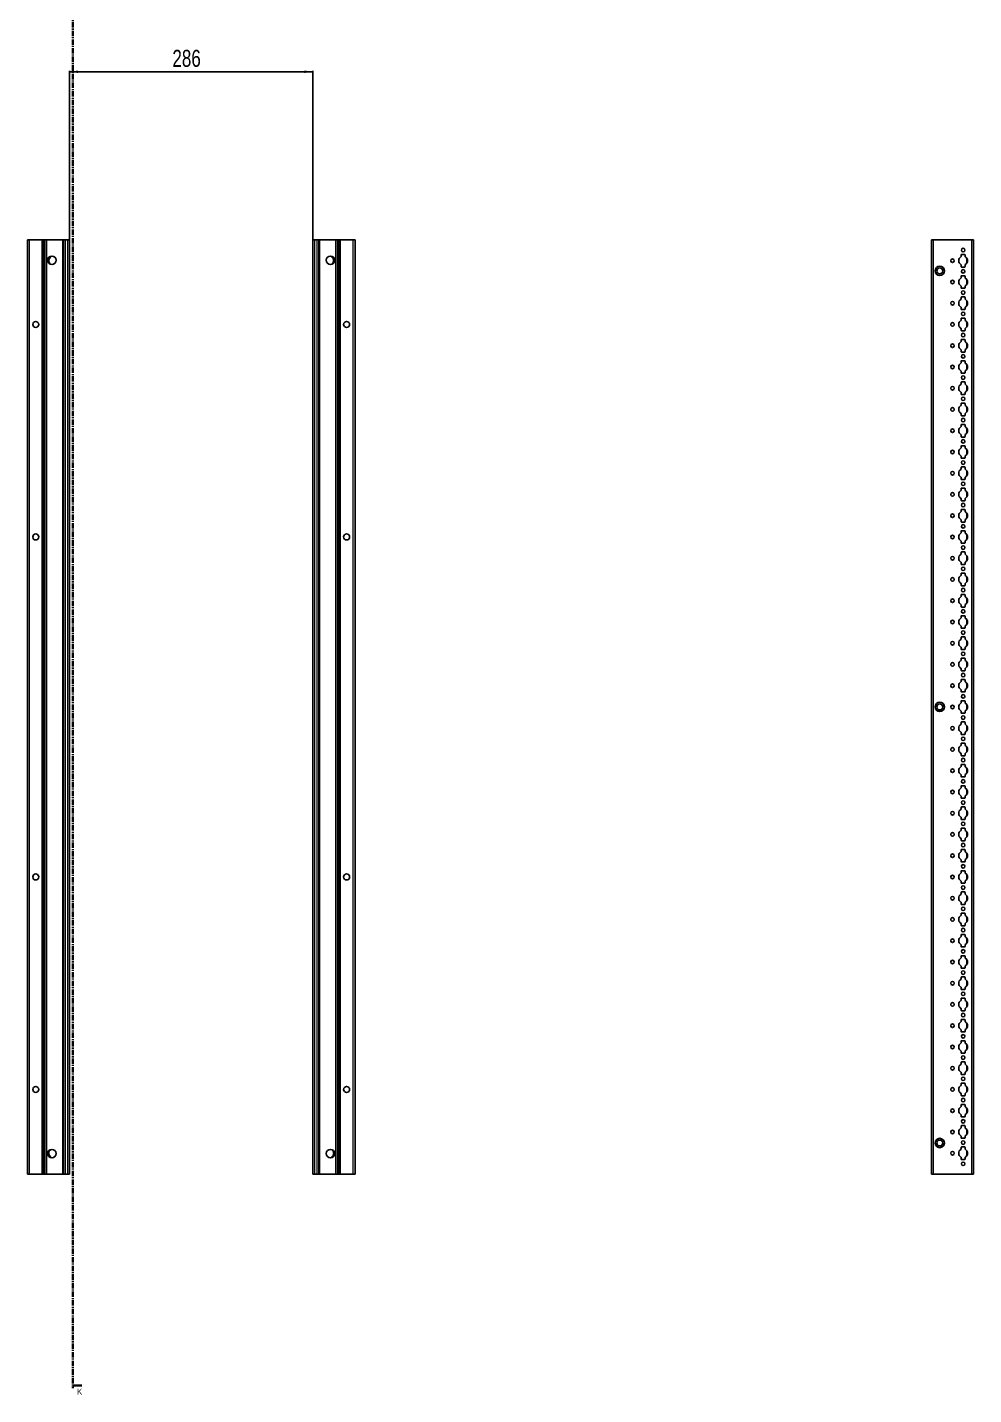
# Model space of a CAD drawing. Header units: millimetres. Extents: x -199 to 4923, y -1647 to 1507.
# Drawn here: x 2260 to 3373, y -1111 to 497 of the extents above; entities that cross this region are included whole.
import ezdxf

# ---------------------------------------------------------------- set-up
doc = ezdxf.new("R2010")
doc.units = ezdxf.units.MM
doc.linetypes.add('CENTER', pattern=[10.16, 6.35, -1.27, 1.27, -1.27])
doc.layers.add('FORMAT', color=7, linetype='Continuous')
doc.styles.add('SLDTEXTSTYLE0', font='TXT', dxfattribs={"width": 0.75})
doc.dimstyles.new('SLDDIMSTYLE0', dxfattribs={"dimtxt": 20, "dimasz": 10, "dimexe": 0, "dimexo": 0.0625, "dimgap": 5, "dimtad": 2, "dimdec": 1, "dimrnd": 1e-09, "dimzin": 12, "dimdsep": 46, "dimtxsty": 'SLDTEXTSTYLE0', "dimsah": 1, "dimcen": 0.09, "dimadec": 0, "dimazin": 3, "dimtfac": 1, "dimtofl": 0, "dimtmove": 0, "dimatfit": 3, "dimfxl": 0, "dimfrac": 2, "dimtolj": 1, "dimtzin": 12, "dimarcsym": 0})

# ---------------------------------------------------------------- blocks, each defined once
blk = doc.blocks.new('_D_4')
at = {"layer": 'FORMAT'}
for p, q in [((2309.7, 247.2), (2309.7, 446)), ((2309.7, 445), (2595.7, 445)), ((2595.7, 247.2), (2595.7, 446))]:
    blk.add_line(p, q, dxfattribs=at)
for points in [[(2309.7, 445), (2319.7, 443.5), (2319.7, 446.5)], [(2595.7, 445), (2585.7, 446.5), (2585.7, 443.5)]]:
    blk.add_solid(points, dxfattribs=at)
at = {"layer": 'FORMAT', "insert": (2430.5, 470.8), "char_height": 20, "attachment_point": 1, "style": 'SLDTEXTSTYLE0'}
blk.add_mtext('286', dxfattribs=at)

msp = doc.modelspace()

# ---------------------------------------------------------------- linework, layer by layer
at = {"color": 7, "linetype": 'CENTER', "lineweight": 35}
msp.add_line((2313.38, 1499.09), (2313.38, -1103.67), dxfattribs=at)
at = {"color": 7, "linetype": 'Continuous', "lineweight": 25}
for p, q in [((2259.95, -851.79), (2259.95, 247.21)), ((2259.95, 247.21), (2261.95, 247.21)), ((2261.95, 247.21), (2277.3, 247.21)), ((2277.3, 247.21), (2277.95, 247.21)), ((2277.95, 223.46), (2277.95, 247.21)), ((2277.95, 247.21), (2278.54, 247.21)), ((2278.54, 247.21), (2279.75, 247.21)), ((2279.75, 247.21), (2279.75, -851.79)), ((2279.75, 247.21), (2279.78, 247.21)), ((2279.78, 247.21), (2279.78, -851.79)), ((2279.78, 247.21), (2280.99, 247.21)), ((2280.99, 247.21), (2282.4, 247.21)), ((2282.4, 247.21), (2301.8, 247.21)), ((2301.8, 247.21), (2302.45, 247.21)), ((2302.45, -851.79), (2302.45, 247.21)), ((2302.45, 247.21), (2304.45, 247.21)), ((2304.45, 247.21), (2307.65, 247.21)), ((2307.65, 247.21), (2309.65, 247.21)), ((2309.65, 247.21), (2309.65, -851.79)), ((2595.65, -851.79), (2595.65, 247.21)), ((2595.65, 247.21), (2597.65, 247.21)), ((2600.85, 247.21), (2597.65, 247.21)), ((2600.85, 247.21), (2602.85, 247.21)), ((2602.85, 247.21), (2602.85, -851.79)), ((2602.85, 247.21), (2603.5, 247.21)), ((2622.91, 247.21), (2603.5, 247.21)), ((2622.91, 247.21), (2624.32, 247.21)), ((2625.53, 247.21), (2624.32, 247.21)), ((2625.53, -851.79), (2625.53, 247.21)), ((2625.56, 247.21), (2625.53, 247.21)), ((2625.56, -851.79), (2625.56, 247.21)), ((2626.77, 247.21), (2625.56, 247.21)), ((2626.77, 247.21), (2627.35, 247.21)), ((2627.35, 247.21), (2627.35, 223.46)), ((2627.35, 247.21), (2628, 247.21)), ((2643.35, 247.21), (2628, 247.21)), ((2643.35, 247.21), (2645.35, 247.21)), ((2645.35, 247.21), (2645.35, -851.79)), ((3323.24, -851.79), (3323.24, 247.21)), ((3323.24, 247.21), (3325.24, 247.21)), ((3325.24, 247.21), (3370.94, 247.21)), ((3370.94, 247.21), (3372.94, 247.21)), ((3372.94, 247.21), (3372.94, -851.79)), ((2288, 227.73), (2288, 228.14)), ((2617.3, 228.14), (2617.3, 227.73)), ((3358.29, 229.61), (3358.29, 227.73)), ((3362.39, 230.11), (3358.79, 230.11)), ((3362.89, 227.73), (3362.89, 229.61)), ((2278.01, 223.35), (2277.95, 223.46)), ((2277.95, 223.46), (2277.95, 221.96)), ((2277.95, 221.96), (2278.01, 222.06)), ((2277.95, 173.46), (2277.95, 221.96)), ((2278.01, 222.06), (2278.01, 223.35)), ((2627.35, 223.46), (2627.29, 223.35)), ((2627.29, 223.35), (2627.29, 222.06)), ((2627.29, 222.06), (2627.35, 221.96)), ((2627.35, 221.96), (2627.35, 223.46)), ((2627.35, 221.96), (2627.35, 173.46)), ((3358.29, 217.68), (3358.29, 215.81)), ((3358.79, 215.31), (3362.39, 215.31)), ((3362.89, 215.81), (3362.89, 217.68)), ((3358.29, 204.61), (3358.29, 202.73)), ((3362.39, 205.11), (3358.79, 205.11)), ((3362.89, 202.73), (3362.89, 204.61)), ((3358.29, 192.68), (3358.29, 190.81)), ((3358.29, 179.61), (3358.29, 177.73)), ((3358.79, 190.31), (3362.39, 190.31)), ((3362.39, 180.11), (3358.79, 180.11)), ((3362.89, 190.81), (3362.89, 192.68)), ((3362.89, 177.73), (3362.89, 179.61)), ((2278.01, 173.35), (2277.95, 173.46)), ((2277.95, 173.46), (2277.95, 171.96)), ((2277.95, 171.96), (2278.01, 172.06)), ((2277.95, 123.46), (2277.95, 171.96)), ((2278.01, 172.06), (2278.01, 173.35)), ((2627.35, 173.46), (2627.29, 173.35)), ((2627.29, 173.35), (2627.29, 172.06)), ((2627.29, 172.06), (2627.35, 171.96)), ((2627.35, 171.96), (2627.35, 173.46)), ((2627.35, 171.96), (2627.35, 123.46)), ((3358.29, 167.68), (3358.29, 165.81)), ((3358.79, 165.31), (3362.39, 165.31)), ((3362.89, 165.81), (3362.89, 167.68)), ((3358.29, 154.61), (3358.29, 152.73)), ((3362.39, 155.11), (3358.79, 155.11)), ((3362.89, 152.73), (3362.89, 154.61)), ((3358.29, 142.68), (3358.29, 140.81)), ((3358.29, 129.61), (3358.29, 127.73)), ((3358.79, 140.31), (3362.39, 140.31)), ((3362.39, 130.11), (3358.79, 130.11)), ((3362.89, 140.81), (3362.89, 142.68)), ((3362.89, 127.73), (3362.89, 129.61)), ((2278.01, 123.35), (2277.95, 123.46)), ((2277.95, 123.46), (2277.95, 121.96)), ((2277.95, 121.96), (2278.01, 122.06)), ((2277.95, 73.46), (2277.95, 121.96)), ((2278.01, 122.06), (2278.01, 123.35)), ((2627.35, 123.46), (2627.29, 123.35)), ((2627.29, 123.35), (2627.29, 122.06)), ((2627.29, 122.06), (2627.35, 121.96)), ((2627.35, 121.96), (2627.35, 123.46)), ((2627.35, 121.96), (2627.35, 73.46)), ((3358.29, 117.68), (3358.29, 115.81)), ((3358.79, 115.31), (3362.39, 115.31)), ((3362.89, 115.81), (3362.89, 117.68)), ((3358.29, 104.61), (3358.29, 102.73)), ((3362.39, 105.11), (3358.79, 105.11)), ((3362.89, 102.73), (3362.89, 104.61)), ((3358.29, 92.68), (3358.29, 90.81)), ((3358.79, 90.31), (3362.39, 90.31)), ((3362.89, 90.81), (3362.89, 92.68)), ((2278.01, 73.35), (2277.95, 73.46)), ((2277.95, 73.46), (2277.95, 71.96)), ((2277.95, 71.96), (2278.01, 72.06)), ((2277.95, 23.46), (2277.95, 71.96)), ((2278.01, 72.06), (2278.01, 73.35)), ((2627.35, 73.46), (2627.29, 73.35)), ((2627.29, 73.35), (2627.29, 72.06)), ((2627.29, 72.06), (2627.35, 71.96)), ((2627.35, 71.96), (2627.35, 73.46)), ((2627.35, 71.96), (2627.35, 23.46)), ((3358.29, 79.61), (3358.29, 77.73)), ((3358.29, 67.68), (3358.29, 65.81)), ((3362.39, 80.11), (3358.79, 80.11)), ((3358.79, 65.31), (3362.39, 65.31)), ((3362.89, 77.73), (3362.89, 79.61)), ((3362.89, 65.81), (3362.89, 67.68)), ((3358.29, 54.61), (3358.29, 52.73)), ((3362.39, 55.11), (3358.79, 55.11)), ((3362.89, 52.73), (3362.89, 54.61)), ((3358.29, 42.68), (3358.29, 40.81)), ((3358.79, 40.31), (3362.39, 40.31)), ((3362.89, 40.81), (3362.89, 42.68)), ((2278.01, 23.35), (2277.95, 23.46)), ((2277.95, 23.46), (2277.95, 21.96)), ((2277.95, 21.96), (2278.01, 22.06)), ((2277.95, -26.54), (2277.95, 21.96)), ((2278.01, 22.06), (2278.01, 23.35)), ((2627.35, 23.46), (2627.29, 23.35)), ((2627.29, 23.35), (2627.29, 22.06)), ((2627.29, 22.06), (2627.35, 21.96)), ((2627.35, 21.96), (2627.35, 23.46)), ((2627.35, 21.96), (2627.35, -26.54)), ((3358.29, 29.61), (3358.29, 27.73)), ((3358.29, 17.68), (3358.29, 15.81)), ((3362.39, 30.11), (3358.79, 30.11)), ((3362.89, 27.73), (3362.89, 29.61)), ((3362.89, 15.81), (3362.89, 17.68)), ((3358.29, 4.61), (3358.29, 2.73)), ((3358.79, 15.31), (3362.39, 15.31)), ((3362.39, 5.11), (3358.79, 5.11)), ((3362.89, 2.73), (3362.89, 4.61)), ((3358.29, -7.32), (3358.29, -9.19)), ((3358.79, -9.69), (3362.39, -9.69)), ((3362.89, -9.19), (3362.89, -7.32)), ((2278.01, -26.65), (2277.95, -26.54)), ((2277.95, -26.54), (2277.95, -28.04)), ((2277.95, -28.04), (2278.01, -27.94)), ((2277.95, -76.54), (2277.95, -28.04)), ((2278.01, -27.94), (2278.01, -26.65)), ((2627.35, -26.54), (2627.29, -26.65)), ((2627.29, -26.65), (2627.29, -27.94)), ((2627.29, -27.94), (2627.35, -28.04)), ((2627.35, -28.04), (2627.35, -26.54)), ((2627.35, -28.04), (2627.35, -76.54)), ((3358.29, -20.39), (3358.29, -22.27)), ((3362.39, -19.89), (3358.79, -19.89)), ((3362.89, -22.27), (3362.89, -20.39)), ((3358.29, -32.32), (3358.29, -34.19)), ((3358.29, -45.39), (3358.29, -47.27)), ((3358.79, -34.69), (3362.39, -34.69)), ((3362.39, -44.89), (3358.79, -44.89)), ((3362.89, -34.19), (3362.89, -32.32)), ((3362.89, -47.27), (3362.89, -45.39)), ((3358.29, -57.32), (3358.29, -59.19)), ((3358.79, -59.69), (3362.39, -59.69)), ((3362.89, -59.19), (3362.89, -57.32)), ((2278.01, -76.65), (2277.95, -76.54)), ((2277.95, -76.54), (2277.95, -78.04)), ((2277.95, -78.04), (2278.01, -77.94)), ((2277.95, -126.54), (2277.95, -78.04)), ((2278.01, -77.94), (2278.01, -76.65)), ((2627.35, -76.54), (2627.29, -76.65)), ((2627.29, -76.65), (2627.29, -77.94)), ((2627.29, -77.94), (2627.35, -78.04)), ((2627.35, -78.04), (2627.35, -76.54)), ((2627.35, -78.04), (2627.35, -126.54)), ((3358.29, -70.39), (3358.29, -72.27)), ((3362.39, -69.89), (3358.79, -69.89)), ((3362.89, -72.27), (3362.89, -70.39)), ((3358.29, -82.32), (3358.29, -84.19)), ((3358.29, -95.39), (3358.29, -97.27)), ((3358.79, -84.69), (3362.39, -84.69)), ((3362.39, -94.89), (3358.79, -94.89)), ((3362.89, -84.19), (3362.89, -82.32)), ((3362.89, -97.27), (3362.89, -95.39)), ((3358.29, -107.32), (3358.29, -109.19)), ((3358.79, -109.69), (3362.39, -109.69)), ((3362.89, -109.19), (3362.89, -107.32)), ((2278.01, -126.65), (2277.95, -126.54)), ((2277.95, -126.54), (2277.95, -128.04)), ((2277.95, -128.04), (2278.01, -127.94)), ((2277.95, -176.54), (2277.95, -128.04)), ((2278.01, -127.94), (2278.01, -126.65)), ((2627.35, -126.54), (2627.29, -126.65)), ((2627.29, -126.65), (2627.29, -127.94)), ((2627.29, -127.94), (2627.35, -128.04)), ((2627.35, -128.04), (2627.35, -126.54)), ((2627.35, -128.04), (2627.35, -176.54)), ((3358.29, -120.39), (3358.29, -122.27)), ((3362.39, -119.89), (3358.79, -119.89)), ((3362.89, -122.27), (3362.89, -120.39)), ((3358.29, -132.32), (3358.29, -134.19)), ((3358.79, -134.69), (3362.39, -134.69)), ((3362.89, -134.19), (3362.89, -132.32)), ((3358.29, -145.39), (3358.29, -147.27)), ((3358.29, -157.32), (3358.29, -159.19)), ((3362.39, -144.89), (3358.79, -144.89)), ((3358.79, -159.69), (3362.39, -159.69)), ((3362.89, -147.27), (3362.89, -145.39)), ((3362.89, -159.19), (3362.89, -157.32)), ((2278.01, -176.65), (2277.95, -176.54)), ((2277.95, -176.54), (2277.95, -178.04)), ((2278.01, -177.94), (2278.01, -176.65)), ((2627.35, -176.54), (2627.29, -176.65)), ((2627.29, -176.65), (2627.29, -177.94)), ((2627.35, -178.04), (2627.35, -176.54)), ((3358.29, -170.39), (3358.29, -172.27)), ((3362.39, -169.89), (3358.79, -169.89)), ((3362.89, -172.27), (3362.89, -170.39)), ((2277.95, -178.04), (2278.01, -177.94)), ((2277.95, -226.54), (2277.95, -178.04)), ((2627.29, -177.94), (2627.35, -178.04)), ((2627.35, -178.04), (2627.35, -226.54)), ((3358.29, -182.32), (3358.29, -184.19)), ((3358.79, -184.69), (3362.39, -184.69)), ((3362.89, -184.19), (3362.89, -182.32)), ((3358.29, -195.39), (3358.29, -197.27)), ((3358.29, -207.32), (3358.29, -209.19)), ((3362.39, -194.89), (3358.79, -194.89)), ((3362.89, -197.27), (3362.89, -195.39)), ((3362.89, -209.19), (3362.89, -207.32)), ((3358.29, -220.39), (3358.29, -222.27)), ((3358.79, -209.69), (3362.39, -209.69)), ((3362.39, -219.89), (3358.79, -219.89)), ((3362.89, -222.27), (3362.89, -220.39)), ((2278.01, -226.65), (2277.95, -226.54)), ((2277.95, -226.54), (2277.95, -228.04)), ((2277.95, -228.04), (2278.01, -227.94)), ((2277.95, -276.54), (2277.95, -228.04)), ((2278.01, -227.94), (2278.01, -226.65)), ((2627.35, -226.54), (2627.29, -226.65)), ((2627.29, -226.65), (2627.29, -227.94)), ((2627.29, -227.94), (2627.35, -228.04)), ((2627.35, -228.04), (2627.35, -226.54)), ((2627.35, -228.04), (2627.35, -276.54)), ((3358.29, -232.32), (3358.29, -234.19)), ((3358.79, -234.69), (3362.39, -234.69)), ((3362.89, -234.19), (3362.89, -232.32)), ((3358.29, -245.39), (3358.29, -247.27)), ((3358.29, -257.32), (3358.29, -259.19)), ((3362.39, -244.89), (3358.79, -244.89)), ((3362.89, -247.27), (3362.89, -245.39)), ((3362.89, -259.19), (3362.89, -257.32)), ((3358.29, -270.39), (3358.29, -272.27)), ((3358.79, -259.69), (3362.39, -259.69)), ((3362.39, -269.89), (3358.79, -269.89)), ((3362.89, -272.27), (3362.89, -270.39)), ((2278.01, -276.65), (2277.95, -276.54)), ((2277.95, -276.54), (2277.95, -278.04)), ((2277.95, -278.04), (2278.01, -277.94)), ((2277.95, -326.54), (2277.95, -278.04)), ((2278.01, -277.94), (2278.01, -276.65)), ((2627.35, -276.54), (2627.29, -276.65)), ((2627.29, -276.65), (2627.29, -277.94)), ((2627.29, -277.94), (2627.35, -278.04)), ((2627.35, -278.04), (2627.35, -276.54)), ((2627.35, -278.04), (2627.35, -326.54)), ((3358.29, -282.32), (3358.29, -284.19)), ((3358.79, -284.69), (3362.39, -284.69)), ((3362.89, -284.19), (3362.89, -282.32)), ((3358.29, -295.39), (3358.29, -297.27)), ((3362.39, -294.89), (3358.79, -294.89)), ((3362.89, -297.27), (3362.89, -295.39)), ((3358.29, -307.32), (3358.29, -309.19)), ((3358.29, -320.39), (3358.29, -322.27)), ((3358.79, -309.69), (3362.39, -309.69)), ((3362.39, -319.89), (3358.79, -319.89)), ((3362.89, -309.19), (3362.89, -307.32)), ((3362.89, -322.27), (3362.89, -320.39)), ((2278.01, -326.65), (2277.95, -326.54)), ((2277.95, -326.54), (2277.95, -328.04)), ((2277.95, -328.04), (2278.01, -327.94)), ((2277.95, -376.54), (2277.95, -328.04)), ((2278.01, -327.94), (2278.01, -326.65)), ((2627.35, -326.54), (2627.29, -326.65)), ((2627.29, -326.65), (2627.29, -327.94)), ((2627.29, -327.94), (2627.35, -328.04)), ((2627.35, -328.04), (2627.35, -326.54)), ((2627.35, -328.04), (2627.35, -376.54)), ((3358.29, -332.32), (3358.29, -334.19)), ((3358.79, -334.69), (3362.39, -334.69)), ((3362.89, -334.19), (3362.89, -332.32)), ((3358.29, -345.39), (3358.29, -347.27)), ((3362.39, -344.89), (3358.79, -344.89)), ((3362.89, -347.27), (3362.89, -345.39)), ((3358.29, -357.32), (3358.29, -359.19)), ((3358.79, -359.69), (3362.39, -359.69)), ((3362.39, -369.89), (3358.79, -369.89)), ((3362.89, -359.19), (3362.89, -357.32)), ((2278.01, -376.65), (2277.95, -376.54)), ((2277.95, -376.54), (2277.95, -378.04)), ((2277.95, -378.04), (2278.01, -377.94)), ((2277.95, -426.54), (2277.95, -378.04)), ((2278.01, -377.94), (2278.01, -376.65)), ((2627.35, -376.54), (2627.29, -376.65)), ((2627.29, -376.65), (2627.29, -377.94)), ((2627.29, -377.94), (2627.35, -378.04)), ((2627.35, -378.04), (2627.35, -376.54)), ((2627.35, -378.04), (2627.35, -426.54)), ((3358.29, -370.39), (3358.29, -372.27)), ((3358.29, -382.32), (3358.29, -384.19)), ((3358.79, -384.69), (3362.39, -384.69)), ((3362.89, -372.27), (3362.89, -370.39)), ((3362.89, -384.19), (3362.89, -382.32)), ((3358.29, -395.39), (3358.29, -397.27)), ((3362.39, -394.89), (3358.79, -394.89)), ((3362.89, -397.27), (3362.89, -395.39)), ((3358.29, -407.32), (3358.29, -409.19)), ((3358.79, -409.69), (3362.39, -409.69)), ((3362.89, -409.19), (3362.89, -407.32)), ((2278.01, -426.65), (2277.95, -426.54)), ((2277.95, -426.54), (2277.95, -428.04)), ((2277.95, -428.04), (2278.01, -427.94)), ((2277.95, -476.54), (2277.95, -428.04)), ((2278.01, -427.94), (2278.01, -426.65)), ((2627.35, -426.54), (2627.29, -426.65)), ((2627.29, -426.65), (2627.29, -427.94)), ((2627.29, -427.94), (2627.35, -428.04)), ((2627.35, -428.04), (2627.35, -426.54)), ((2627.35, -428.04), (2627.35, -476.54)), ((3358.29, -420.39), (3358.29, -422.27)), ((3358.29, -432.32), (3358.29, -434.19)), ((3362.39, -419.89), (3358.79, -419.89)), ((3362.89, -422.27), (3362.89, -420.39)), ((3362.89, -434.19), (3362.89, -432.32)), ((3358.29, -445.39), (3358.29, -447.27)), ((3358.79, -434.69), (3362.39, -434.69)), ((3362.39, -444.89), (3358.79, -444.89)), ((3362.89, -447.27), (3362.89, -445.39)), ((3358.29, -457.32), (3358.29, -459.19)), ((3358.79, -459.69), (3362.39, -459.69)), ((3362.89, -459.19), (3362.89, -457.32)), ((2278.01, -476.65), (2277.95, -476.54)), ((2277.95, -476.54), (2277.95, -478.04)), ((2277.95, -478.04), (2278.01, -477.94)), ((2277.95, -526.54), (2277.95, -478.04)), ((2278.01, -477.94), (2278.01, -476.65)), ((2627.35, -476.54), (2627.29, -476.65)), ((2627.29, -476.65), (2627.29, -477.94)), ((2627.29, -477.94), (2627.35, -478.04)), ((2627.35, -478.04), (2627.35, -476.54)), ((2627.35, -478.04), (2627.35, -526.54)), ((3358.29, -470.39), (3358.29, -472.27)), ((3358.29, -482.32), (3358.29, -484.19)), ((3362.39, -469.89), (3358.79, -469.89)), ((3362.89, -472.27), (3362.89, -470.39)), ((3362.89, -484.19), (3362.89, -482.32)), ((3358.29, -495.39), (3358.29, -497.27)), ((3358.79, -484.69), (3362.39, -484.69)), ((3362.39, -494.89), (3358.79, -494.89)), ((3362.89, -497.27), (3362.89, -495.39)), ((3358.29, -507.32), (3358.29, -509.19)), ((3358.79, -509.69), (3362.39, -509.69)), ((3362.89, -509.19), (3362.89, -507.32)), ((2278.01, -526.65), (2277.95, -526.54)), ((2277.95, -526.54), (2277.95, -528.04)), ((2277.95, -528.04), (2278.01, -527.94)), ((2277.95, -576.54), (2277.95, -528.04)), ((2278.01, -527.94), (2278.01, -526.65)), ((2627.35, -526.54), (2627.29, -526.65)), ((2627.29, -526.65), (2627.29, -527.94)), ((2627.29, -527.94), (2627.35, -528.04)), ((2627.35, -528.04), (2627.35, -526.54)), ((2627.35, -528.04), (2627.35, -576.54)), ((3358.29, -520.39), (3358.29, -522.27)), ((3362.39, -519.89), (3358.79, -519.89)), ((3362.89, -522.27), (3362.89, -520.39)), ((3358.29, -532.32), (3358.29, -534.19)), ((3358.29, -545.39), (3358.29, -547.27)), ((3358.79, -534.69), (3362.39, -534.69)), ((3362.39, -544.89), (3358.79, -544.89)), ((3362.89, -534.19), (3362.89, -532.32)), ((3362.89, -547.27), (3362.89, -545.39)), ((3358.29, -557.32), (3358.29, -559.19)), ((3358.79, -559.69), (3362.39, -559.69)), ((3362.89, -559.19), (3362.89, -557.32)), ((2278.01, -576.65), (2277.95, -576.54)), ((2277.95, -576.54), (2277.95, -578.04)), ((2277.95, -578.04), (2278.01, -577.94)), ((2277.95, -626.54), (2277.95, -578.04)), ((2278.01, -577.94), (2278.01, -576.65)), ((2627.35, -576.54), (2627.29, -576.65)), ((2627.29, -576.65), (2627.29, -577.94)), ((2627.29, -577.94), (2627.35, -578.04)), ((2627.35, -578.04), (2627.35, -576.54)), ((2627.35, -578.04), (2627.35, -626.54)), ((3358.29, -570.39), (3358.29, -572.27)), ((3362.39, -569.89), (3358.79, -569.89)), ((3362.89, -572.27), (3362.89, -570.39)), ((3358.29, -582.32), (3358.29, -584.19)), ((3358.79, -584.69), (3362.39, -584.69)), ((3362.39, -594.89), (3358.79, -594.89)), ((3362.89, -584.19), (3362.89, -582.32)), ((3358.29, -595.39), (3358.29, -597.27)), ((3358.29, -607.32), (3358.29, -609.19)), ((3358.79, -609.69), (3362.39, -609.69)), ((3362.89, -597.27), (3362.89, -595.39)), ((3362.89, -609.19), (3362.89, -607.32)), ((2278.01, -626.65), (2277.95, -626.54)), ((2277.95, -626.54), (2277.95, -628.04)), ((2278.01, -627.94), (2278.01, -626.65)), ((2627.35, -626.54), (2627.29, -626.65)), ((2627.29, -626.65), (2627.29, -627.94)), ((2627.35, -628.04), (2627.35, -626.54)), ((3358.29, -620.39), (3358.29, -622.27)), ((3362.39, -619.89), (3358.79, -619.89)), ((3362.89, -622.27), (3362.89, -620.39)), ((2277.95, -628.04), (2278.01, -627.94)), ((2277.95, -676.54), (2277.95, -628.04)), ((2627.29, -627.94), (2627.35, -628.04)), ((2627.35, -628.04), (2627.35, -676.54)), ((3358.29, -632.32), (3358.29, -634.19)), ((3358.79, -634.69), (3362.39, -634.69)), ((3362.89, -634.19), (3362.89, -632.32)), ((3358.29, -645.39), (3358.29, -647.27)), ((3358.29, -657.32), (3358.29, -659.19)), ((3362.39, -644.89), (3358.79, -644.89)), ((3362.89, -647.27), (3362.89, -645.39)), ((3362.89, -659.19), (3362.89, -657.32)), ((3358.29, -670.39), (3358.29, -672.27)), ((3358.79, -659.69), (3362.39, -659.69)), ((3362.39, -669.89), (3358.79, -669.89)), ((3362.89, -672.27), (3362.89, -670.39)), ((2278.01, -676.65), (2277.95, -676.54)), ((2277.95, -676.54), (2277.95, -678.04)), ((2277.95, -678.04), (2278.01, -677.94)), ((2277.95, -726.54), (2277.95, -678.04)), ((2278.01, -677.94), (2278.01, -676.65)), ((2627.35, -676.54), (2627.29, -676.65)), ((2627.29, -676.65), (2627.29, -677.94)), ((2627.29, -677.94), (2627.35, -678.04)), ((2627.35, -678.04), (2627.35, -676.54)), ((2627.35, -678.04), (2627.35, -726.54)), ((3358.29, -682.32), (3358.29, -684.19)), ((3358.79, -684.69), (3362.39, -684.69)), ((3362.89, -684.19), (3362.89, -682.32)), ((3358.29, -695.39), (3358.29, -697.27)), ((3358.29, -707.32), (3358.29, -709.19)), ((3362.39, -694.89), (3358.79, -694.89)), ((3362.89, -697.27), (3362.89, -695.39)), ((3362.89, -709.19), (3362.89, -707.32)), ((3358.29, -720.39), (3358.29, -722.27)), ((3358.79, -709.69), (3362.39, -709.69)), ((3362.39, -719.89), (3358.79, -719.89)), ((3362.89, -722.27), (3362.89, -720.39)), ((2278.01, -726.65), (2277.95, -726.54)), ((2277.95, -726.54), (2277.95, -728.04)), ((2277.95, -728.04), (2278.01, -727.94)), ((2277.95, -776.54), (2277.95, -728.04)), ((2278.01, -727.94), (2278.01, -726.65)), ((2627.35, -726.54), (2627.29, -726.65)), ((2627.29, -726.65), (2627.29, -727.94)), ((2627.29, -727.94), (2627.35, -728.04)), ((2627.35, -728.04), (2627.35, -726.54)), ((2627.35, -728.04), (2627.35, -776.54)), ((3358.29, -732.32), (3358.29, -734.19)), ((3358.79, -734.69), (3362.39, -734.69)), ((3362.89, -734.19), (3362.89, -732.32)), ((3358.29, -745.39), (3358.29, -747.27)), ((3362.39, -744.89), (3358.79, -744.89)), ((3362.89, -747.27), (3362.89, -745.39)), ((3358.29, -757.32), (3358.29, -759.19)), ((3358.29, -770.39), (3358.29, -772.27)), ((3358.79, -759.69), (3362.39, -759.69)), ((3362.39, -769.89), (3358.79, -769.89)), ((3362.89, -759.19), (3362.89, -757.32)), ((3362.89, -772.27), (3362.89, -770.39)), ((2278.01, -776.65), (2277.95, -776.54)), ((2277.95, -776.54), (2277.95, -778.04)), ((2277.95, -778.04), (2278.01, -777.94)), ((2277.95, -826.54), (2277.95, -778.04)), ((2278.01, -777.94), (2278.01, -776.65)), ((2627.35, -776.54), (2627.29, -776.65)), ((2627.29, -776.65), (2627.29, -777.94)), ((2627.29, -777.94), (2627.35, -778.04)), ((2627.35, -778.04), (2627.35, -776.54)), ((2627.35, -778.04), (2627.35, -826.54)), ((3358.29, -782.32), (3358.29, -784.19)), ((3358.79, -784.69), (3362.39, -784.69)), ((3362.89, -784.19), (3362.89, -782.32)), ((3358.29, -795.39), (3358.29, -797.27)), ((3362.39, -794.89), (3358.79, -794.89)), ((3362.89, -797.27), (3362.89, -795.39)), ((3358.29, -807.32), (3358.29, -809.19)), ((3358.79, -809.69), (3362.39, -809.69)), ((3362.39, -819.89), (3358.79, -819.89)), ((3362.89, -809.19), (3362.89, -807.32)), ((2278.01, -826.65), (2277.95, -826.54)), ((2277.95, -826.54), (2277.95, -828.04)), ((2277.95, -828.04), (2278.01, -827.94)), ((2277.95, -851.79), (2277.95, -828.04)), ((2278.01, -827.94), (2278.01, -826.65)), ((2288, -832.73), (2288, -832.32)), ((2617.3, -832.32), (2617.3, -832.73)), ((2627.35, -826.54), (2627.29, -826.65)), ((2627.29, -826.65), (2627.29, -827.94)), ((2627.29, -827.94), (2627.35, -828.04)), ((2627.35, -828.04), (2627.35, -826.54)), ((2627.35, -828.04), (2627.35, -851.79)), ((3358.29, -820.39), (3358.29, -822.27)), ((3358.29, -832.32), (3358.29, -834.19)), ((3358.79, -834.69), (3362.39, -834.69)), ((3362.89, -822.27), (3362.89, -820.39)), ((3362.89, -834.19), (3362.89, -832.32)), ((2261.95, -851.79), (2259.95, -851.79)), ((2261.95, -851.79), (2277.3, -851.79)), ((2277.95, -851.79), (2277.3, -851.79)), ((2278.54, -851.79), (2277.95, -851.79)), ((2278.54, -851.79), (2279.75, -851.79)), ((2279.75, -851.79), (2279.78, -851.79)), ((2279.78, -851.79), (2280.99, -851.79)), ((2282.4, -851.79), (2280.99, -851.79)), ((2282.4, -851.79), (2301.8, -851.79)), ((2302.45, -851.79), (2301.8, -851.79)), ((2304.45, -851.79), (2302.45, -851.79)), ((2304.45, -851.79), (2307.65, -851.79)), ((2309.65, -851.79), (2307.65, -851.79)), ((2597.65, -851.79), (2595.65, -851.79)), ((2600.85, -851.79), (2597.65, -851.79)), ((2602.85, -851.79), (2600.85, -851.79)), ((2603.5, -851.79), (2602.85, -851.79)), ((2622.91, -851.79), (2603.5, -851.79)), ((2624.32, -851.79), (2622.91, -851.79)), ((2625.53, -851.79), (2624.32, -851.79)), ((2625.56, -851.79), (2625.53, -851.79)), ((2626.77, -851.79), (2625.56, -851.79)), ((2627.35, -851.79), (2626.77, -851.79)), ((2628, -851.79), (2627.35, -851.79)), ((2643.35, -851.79), (2628, -851.79)), ((2645.35, -851.79), (2643.35, -851.79)), ((3325.24, -851.79), (3323.24, -851.79)), ((3325.24, -851.79), (3370.94, -851.79)), ((3372.94, -851.79), (3370.94, -851.79))]:
    msp.add_line(p, q, dxfattribs=at)
at = {"color": 8, "linetype": 'Continuous', "lineweight": 18}
for p, q in [((2261.95, 247.21), (2261.95, -851.79)), ((2277.3, -851.79), (2277.3, 247.21)), ((2278.54, 247.21), (2278.54, -851.79)), ((2280.99, -851.79), (2280.99, 247.21)), ((2282.4, 247.21), (2282.4, -851.79)), ((2301.8, -851.79), (2301.8, 247.21)), ((2304.45, 247.21), (2304.45, -851.79)), ((2307.65, -851.79), (2307.65, 247.21)), ((2597.65, 247.21), (2597.65, -851.79)), ((2600.85, -851.79), (2600.85, 247.21)), ((2603.5, 247.21), (2603.5, -851.79)), ((2622.91, -851.79), (2622.91, 247.21)), ((2624.32, 247.21), (2624.32, -851.79)), ((2626.77, -851.79), (2626.77, 247.21)), ((2628, 247.21), (2628, -851.79)), ((2643.35, -851.79), (2643.35, 247.21)), ((3325.24, 247.21), (3325.24, -851.79)), ((3370.94, -851.79), (3370.94, 247.21)), ((3365.09, 220), (3365.09, 225.41)), ((3365.09, 195), (3365.09, 200.41)), ((3365.09, 170), (3365.09, 175.41)), ((3365.09, 145), (3365.09, 150.41)), ((3365.09, 120), (3365.09, 125.41)), ((3365.09, 95), (3365.09, 100.41)), ((3365.09, 70), (3365.09, 75.41)), ((3365.09, 45), (3365.09, 50.41)), ((3365.09, 20), (3365.09, 25.41)), ((3365.09, -5), (3365.09, 0.41)), ((3365.09, -30), (3365.09, -24.59)), ((3365.09, -55), (3365.09, -49.59)), ((3365.09, -80), (3365.09, -74.59)), ((3365.09, -105), (3365.09, -99.59)), ((3365.09, -130), (3365.09, -124.59)), ((3365.09, -155), (3365.09, -149.59)), ((3365.09, -180), (3365.09, -174.59)), ((3365.09, -205), (3365.09, -199.59)), ((3365.09, -230), (3365.09, -224.59)), ((3365.09, -255), (3365.09, -249.59)), ((3365.09, -280), (3365.09, -274.59)), ((3365.09, -305), (3365.09, -299.59)), ((3365.09, -330), (3365.09, -324.59)), ((3365.09, -355), (3365.09, -349.59)), ((3365.09, -380), (3365.09, -374.59)), ((3365.09, -405), (3365.09, -399.59)), ((3365.09, -430), (3365.09, -424.59)), ((3365.09, -455), (3365.09, -449.59)), ((3365.09, -480), (3365.09, -474.59)), ((3365.09, -505), (3365.09, -499.59)), ((3365.09, -530), (3365.09, -524.59)), ((3365.09, -555), (3365.09, -549.59)), ((3365.09, -580), (3365.09, -574.59)), ((3365.09, -605), (3365.09, -599.59)), ((3365.09, -630), (3365.09, -624.59)), ((3365.09, -655), (3365.09, -649.59)), ((3365.09, -680), (3365.09, -674.59)), ((3365.09, -705), (3365.09, -699.59)), ((3365.09, -730), (3365.09, -724.59)), ((3365.09, -755), (3365.09, -749.59)), ((3365.09, -780), (3365.09, -774.59)), ((3365.09, -805), (3365.09, -799.59)), ((3365.09, -830), (3365.09, -824.59))]:
    msp.add_line(p, q, dxfattribs=at)
at = {"color": 7, "linetype": 'Continuous', "lineweight": 35}
msp.add_line((2324.02, -1100.67), (2313.38, -1100.67), dxfattribs=at)
at = {"color": 7, "linetype": 'Continuous', "lineweight": 25}
for centre, radius in [((2288.8, 223.21), 5), ((2616.5, 223.21), 5), ((3360.59, 235.21), 2.12), ((3333.09, 210.71), 5.5), ((3333.09, 210.71), 3.5), ((3348.09, 222.71), 2.12), ((3360.59, 210.21), 2.12), ((3348.09, 197.71), 2.12), ((3360.59, 185.21), 2.12), ((3348.09, 172.71), 2.12), ((3360.59, 160.21), 2.12), ((2269.85, 147.71), 3.5), ((2635.45, 147.71), 3.5), ((3348.09, 147.71), 2.12), ((3360.59, 135.21), 2.12), ((3348.09, 122.71), 2.12), ((3348.09, 97.71), 2.12), ((3360.59, 110.21), 2.12), ((3360.59, 85.21), 2.12), ((3348.09, 72.71), 2.12), ((3348.09, 47.71), 2.12), ((3360.59, 60.21), 2.12), ((3360.59, 35.21), 2.12), ((3348.09, 22.71), 2.12), ((3360.59, 10.21), 2.12), ((3348.09, -2.29), 2.12), ((3360.59, -14.79), 2.12), ((3348.09, -27.29), 2.12), ((3360.59, -39.79), 2.12), ((3348.09, -52.29), 2.12), ((3360.59, -64.79), 2.12), ((3348.09, -77.29), 2.12), ((3360.59, -89.79), 2.12), ((2269.85, -102.29), 3.5), ((2635.45, -102.29), 3.5), ((3348.09, -102.29), 2.12), ((3348.09, -127.29), 2.12), ((3360.59, -114.79), 2.12), ((3360.59, -139.79), 2.12), ((3348.09, -152.29), 2.12), ((3348.09, -177.29), 2.12), ((3360.59, -164.79), 2.12), ((3360.59, -189.79), 2.12), ((3348.09, -202.29), 2.12), ((3348.09, -227.29), 2.12), ((3360.59, -214.79), 2.12), ((3360.59, -239.79), 2.12), ((3348.09, -252.29), 2.12), ((3360.59, -264.79), 2.12), ((3348.09, -277.29), 2.12), ((3360.59, -289.79), 2.12), ((3333.09, -302.29), 5.5), ((3333.09, -302.29), 3.5), ((3348.09, -302.29), 2.12), ((3360.59, -314.79), 2.12), ((3348.09, -327.29), 2.12), ((3360.59, -339.79), 2.12), ((3348.09, -352.29), 2.12), ((3360.59, -364.79), 2.12), ((3348.09, -377.29), 2.12), ((3348.09, -402.29), 2.12), ((3360.59, -389.79), 2.12), ((3360.59, -414.79), 2.12), ((3348.09, -427.29), 2.12), ((3348.09, -452.29), 2.12), ((3360.59, -439.79), 2.12), ((3360.59, -464.79), 2.12), ((3348.09, -477.29), 2.12), ((3360.59, -489.79), 2.12), ((2269.85, -502.29), 3.5), ((2635.45, -502.29), 3.5), ((3348.09, -502.29), 2.12), ((3360.59, -514.79), 2.12), ((3348.09, -527.29), 2.12), ((3360.59, -539.79), 2.12), ((3348.09, -552.29), 2.12), ((3360.59, -564.79), 2.12), ((3348.09, -577.29), 2.12), ((3360.59, -589.79), 2.12), ((3348.09, -602.29), 2.12), ((3348.09, -627.29), 2.12), ((3360.59, -614.79), 2.12), ((3360.59, -639.79), 2.12), ((3348.09, -652.29), 2.12), ((3348.09, -677.29), 2.12), ((3360.59, -664.79), 2.12), ((3360.59, -689.79), 2.12), ((3348.09, -702.29), 2.12), ((3360.59, -714.79), 2.12), ((3348.09, -727.29), 2.12), ((3360.59, -739.79), 2.12), ((2269.85, -752.29), 3.5), ((2635.45, -752.29), 3.5), ((3348.09, -752.29), 2.12), ((3360.59, -764.79), 2.12), ((3348.09, -777.29), 2.12), ((3360.59, -789.79), 2.12), ((3348.09, -802.29), 2.12), ((3333.09, -815.29), 5.5), ((3333.09, -815.29), 3.5), ((3360.59, -814.79), 2.12), ((2288.8, -827.79), 5), ((2616.5, -827.79), 5), ((3348.09, -827.29), 2.12), ((3360.59, -839.79), 2.12)]:
    msp.add_circle(centre, radius, dxfattribs=at)
for centre, radius, start, end in [((2290.3, 222.71), 5.25, 119.14074, 233.81086), ((2287.5, 227.73), 0.5, 299.14074, 0), ((2617.8, 227.73), 0.5, 180, 240.85926), ((2615, 222.71), 5.25, 306.18914, 60.85926), ((3360.59, 222.71), 5.25, 119.14074, 240.85926), ((3357.79, 227.73), 0.5, 299.14074, 0), ((3358.79, 229.61), 0.5, 90, 180), ((3362.39, 229.61), 0.5, 0, 90), ((3363.39, 227.73), 0.5, 180, 240.85926), ((3360.59, 222.71), 5.25, 299.14074, 60.85926), ((3357.79, 217.68), 0.5, 0, 60.85926), ((3358.79, 215.81), 0.5, 180, 270), ((3362.39, 215.81), 0.5, 270, 0), ((3363.39, 217.68), 0.5, 119.14074, 180), ((3360.59, 197.71), 5.25, 119.14074, 240.85926), ((3357.79, 202.73), 0.5, 299.14074, 0), ((3357.79, 192.68), 0.5, 0, 60.85926), ((3358.79, 204.61), 0.5, 90, 180), ((3362.39, 204.61), 0.5, 0, 90), ((3363.39, 202.73), 0.5, 180, 240.85926), ((3363.39, 192.68), 0.5, 119.14074, 180), ((3360.59, 197.71), 5.25, 299.14074, 60.85926), ((3360.59, 172.71), 5.25, 119.14074, 240.85926), ((3357.79, 177.73), 0.5, 299.14074, 0), ((3358.79, 190.81), 0.5, 180, 270), ((3358.79, 179.61), 0.5, 90, 180), ((3362.39, 190.81), 0.5, 270, 0), ((3362.39, 179.61), 0.5, 360, 90), ((3363.39, 177.73), 0.5, 180, 240.85926), ((3360.59, 172.71), 5.25, 299.14074, 60.85926), ((3357.79, 167.68), 0.5, 0, 60.85926), ((3358.79, 165.81), 0.5, 180, 270), ((3362.39, 165.81), 0.5, 270, 0), ((3363.39, 167.68), 0.5, 119.14074, 180), ((3360.59, 147.71), 5.25, 119.14074, 240.85926), ((3357.79, 152.73), 0.5, 299.14074, 0), ((3358.79, 154.61), 0.5, 90, 180), ((3362.39, 154.61), 0.5, 360, 90), ((3363.39, 152.73), 0.5, 180, 240.85926), ((3360.59, 147.71), 5.25, 299.14074, 60.85926), ((3357.79, 142.68), 0.5, 0, 60.85926), ((3358.79, 140.81), 0.5, 180, 270), ((3358.79, 129.61), 0.5, 90, 180), ((3362.39, 140.81), 0.5, 270, 0), ((3362.39, 129.61), 0.5, 0, 90), ((3363.39, 142.68), 0.5, 119.14074, 180), ((3360.59, 122.71), 5.25, 119.14074, 240.85926), ((3357.79, 127.73), 0.5, 299.14074, 0), ((3357.79, 117.68), 0.5, 0, 60.85926), ((3358.79, 115.81), 0.5, 180, 270), ((3362.39, 115.81), 0.5, 270, 0), ((3363.39, 127.73), 0.5, 180, 240.85926), ((3363.39, 117.68), 0.5, 119.14074, 180), ((3360.59, 122.71), 5.25, 299.14074, 60.85926), ((3360.59, 97.71), 5.25, 119.14074, 240.85926), ((3357.79, 102.73), 0.5, 299.14074, 0), ((3358.79, 104.61), 0.5, 90, 180), ((3362.39, 104.61), 0.5, 0, 90), ((3363.39, 102.73), 0.5, 180, 240.85926), ((3360.59, 97.71), 5.25, 299.14074, 60.85926), ((3357.79, 92.68), 0.5, 0, 60.85926), ((3358.79, 90.81), 0.5, 180, 270), ((3362.39, 90.81), 0.5, 270, 0), ((3363.39, 92.68), 0.5, 119.14074, 180), ((3360.59, 72.71), 5.25, 119.14074, 240.85926), ((3357.79, 77.73), 0.5, 299.14074, 0), ((3357.79, 67.68), 0.5, 0, 60.85926), ((3358.79, 79.61), 0.5, 90, 180), ((3358.79, 65.81), 0.5, 180, 270), ((3362.39, 79.61), 0.5, 0, 90), ((3362.39, 65.81), 0.5, 270, 0), ((3363.39, 77.73), 0.5, 180, 240.85926), ((3363.39, 67.68), 0.5, 119.14074, 180), ((3360.59, 72.71), 5.25, 299.14074, 60.85926), ((3360.59, 47.71), 5.25, 119.14074, 240.85926), ((3357.79, 52.73), 0.5, 299.14074, 0), ((3358.79, 54.61), 0.5, 90, 180), ((3362.39, 54.61), 0.5, 0, 90), ((3363.39, 52.73), 0.5, 180, 240.85926), ((3360.59, 47.71), 5.25, 299.14074, 60.85926), ((3357.79, 42.68), 0.5, 0, 60.85926), ((3358.79, 40.81), 0.5, 180, 270), ((3362.39, 40.81), 0.5, 270, 0), ((3363.39, 42.68), 0.5, 119.14074, 180), ((3360.59, 22.71), 5.25, 119.14074, 240.85926), ((3357.79, 27.73), 0.5, 299.14074, 0), ((3357.79, 17.68), 0.5, 0, 60.85926), ((3358.79, 29.61), 0.5, 90, 180), ((3362.39, 29.61), 0.5, 0, 90), ((3363.39, 27.73), 0.5, 180, 240.85926), ((3363.39, 17.68), 0.5, 119.14074, 180), ((3360.59, 22.71), 5.25, 299.14074, 60.85926), ((3360.59, -2.29), 5.25, 119.14074, 240.85926), ((3357.79, 2.73), 0.5, 299.14074, 0), ((3358.79, 15.81), 0.5, 180, 270), ((3358.79, 4.61), 0.5, 90, 180), ((3362.39, 15.81), 0.5, 270, 0), ((3362.39, 4.61), 0.5, 0, 90), ((3363.39, 2.73), 0.5, 180, 240.85926), ((3360.59, -2.29), 5.25, 299.14074, 60.85926), ((3357.79, -7.32), 0.5, 0, 60.85926), ((3358.79, -9.19), 0.5, 180, 270), ((3362.39, -9.19), 0.5, 270, 0), ((3363.39, -7.32), 0.5, 119.14074, 180), ((3360.59, -27.29), 5.25, 119.14074, 240.85926), ((3357.79, -22.27), 0.5, 299.14074, 0), ((3357.79, -32.32), 0.5, 0, 60.85926), ((3358.79, -20.39), 0.5, 90, 180), ((3362.39, -20.39), 0.5, 0, 90), ((3363.39, -22.27), 0.5, 180, 240.85926), ((3363.39, -32.32), 0.5, 119.14074, 180), ((3360.59, -27.29), 5.25, 299.14074, 60.85926), ((3360.59, -52.29), 5.25, 119.14074, 240.85926), ((3357.79, -47.27), 0.5, 299.14074, 0), ((3358.79, -34.19), 0.5, 180, 270), ((3358.79, -45.39), 0.5, 90, 180), ((3362.39, -34.19), 0.5, 270, 0), ((3362.39, -45.39), 0.5, 0, 90), ((3363.39, -47.27), 0.5, 180, 240.85926), ((3360.59, -52.29), 5.25, 299.14074, 60.85926), ((3357.79, -57.32), 0.5, 0, 60.85926), ((3358.79, -59.19), 0.5, 180, 270), ((3362.39, -59.19), 0.5, 270, 0), ((3363.39, -57.32), 0.5, 119.14074, 180), ((3360.59, -77.29), 5.25, 119.14074, 240.85926), ((3357.79, -72.27), 0.5, 299.14074, 0), ((3358.79, -70.39), 0.5, 90, 180), ((3362.39, -70.39), 0.5, 0, 90), ((3363.39, -72.27), 0.5, 180, 240.85926), ((3360.59, -77.29), 5.25, 299.14074, 60.85926), ((3357.79, -82.32), 0.5, 0, 60.85926), ((3358.79, -84.19), 0.5, 180, 270), ((3358.79, -95.39), 0.5, 90, 180), ((3362.39, -84.19), 0.5, 270, 0), ((3362.39, -95.39), 0.5, 0, 90), ((3363.39, -82.32), 0.5, 119.14074, 180), ((3360.59, -102.29), 5.25, 119.14074, 240.85926), ((3357.79, -97.27), 0.5, 299.14074, 0), ((3357.79, -107.32), 0.5, 0, 60.85926), ((3358.79, -109.19), 0.5, 180, 270), ((3362.39, -109.19), 0.5, 270, 0), ((3363.39, -97.27), 0.5, 180, 240.85926), ((3363.39, -107.32), 0.5, 119.14074, 180), ((3360.59, -102.29), 5.25, 299.14074, 60.85926), ((3360.59, -127.29), 5.25, 119.14074, 240.85926), ((3357.79, -122.27), 0.5, 299.14074, 0), ((3358.79, -120.39), 0.5, 90, 180), ((3362.39, -120.39), 0.5, 0, 90), ((3363.39, -122.27), 0.5, 180, 240.85926), ((3360.59, -127.29), 5.25, 299.14074, 60.85926), ((3357.79, -132.32), 0.5, 0, 60.85926), ((3358.79, -134.19), 0.5, 180, 270), ((3362.39, -134.19), 0.5, 270, 0), ((3363.39, -132.32), 0.5, 119.14074, 180), ((3360.59, -152.29), 5.25, 119.14074, 240.85926), ((3357.79, -147.27), 0.5, 299.14074, 0), ((3357.79, -157.32), 0.5, 0, 60.85926), ((3358.79, -145.39), 0.5, 90, 180), ((3358.79, -159.19), 0.5, 180, 270), ((3362.39, -145.39), 0.5, 0, 90), ((3362.39, -159.19), 0.5, 270, 0), ((3363.39, -147.27), 0.5, 180, 240.85926), ((3363.39, -157.32), 0.5, 119.14074, 180), ((3360.59, -152.29), 5.25, 299.14074, 60.85926), ((3360.59, -177.29), 5.25, 119.14074, 240.85926), ((3357.79, -172.27), 0.5, 299.14074, 0), ((3358.79, -170.39), 0.5, 90, 180), ((3362.39, -170.39), 0.5, 0, 90), ((3363.39, -172.27), 0.5, 180, 240.85926), ((3360.59, -177.29), 5.25, 299.14074, 60.85926), ((3357.79, -182.32), 0.5, 0, 60.85926), ((3358.79, -184.19), 0.5, 180, 270), ((3362.39, -184.19), 0.5, 270, 0), ((3363.39, -182.32), 0.5, 119.14074, 180), ((3360.59, -202.29), 5.25, 119.14074, 240.85926), ((3357.79, -197.27), 0.5, 299.14074, 0), ((3357.79, -207.32), 0.5, 0, 60.85926), ((3358.79, -195.39), 0.5, 90, 180), ((3362.39, -195.39), 0.5, 0, 90), ((3363.39, -197.27), 0.5, 180, 240.85926), ((3363.39, -207.32), 0.5, 119.14074, 180), ((3360.59, -202.29), 5.25, 299.14074, 60.85926), ((3360.59, -227.29), 5.25, 119.14074, 240.85926), ((3357.79, -222.27), 0.5, 299.14074, 0), ((3358.79, -209.19), 0.5, 180, 270), ((3358.79, -220.39), 0.5, 90, 180), ((3362.39, -209.19), 0.5, 270, 0), ((3362.39, -220.39), 0.5, 0, 90), ((3363.39, -222.27), 0.5, 180, 240.85926), ((3360.59, -227.29), 5.25, 299.14074, 60.85926), ((3357.79, -232.32), 0.5, 0, 60.85926), ((3358.79, -234.19), 0.5, 180, 270), ((3362.39, -234.19), 0.5, 270, 0), ((3363.39, -232.32), 0.5, 119.14074, 180), ((3360.59, -252.29), 5.25, 119.14074, 240.85926), ((3357.79, -247.27), 0.5, 299.14074, 0), ((3357.79, -257.32), 0.5, 0, 60.85926), ((3358.79, -245.39), 0.5, 90, 180), ((3362.39, -245.39), 0.5, 0, 90), ((3363.39, -247.27), 0.5, 180, 240.85926), ((3363.39, -257.32), 0.5, 119.14074, 180), ((3360.59, -252.29), 5.25, 299.14074, 60.85926), ((3360.59, -277.29), 5.25, 119.14074, 240.85926), ((3357.79, -272.27), 0.5, 299.14074, 0), ((3358.79, -259.19), 0.5, 180, 270), ((3358.79, -270.39), 0.5, 90, 180), ((3362.39, -259.19), 0.5, 270, 0), ((3362.39, -270.39), 0.5, 0, 90), ((3363.39, -272.27), 0.5, 180, 240.85926), ((3360.59, -277.29), 5.25, 299.14074, 60.85926), ((3357.79, -282.32), 0.5, 0, 60.85926), ((3358.79, -284.19), 0.5, 180, 270), ((3362.39, -284.19), 0.5, 270, 0), ((3363.39, -282.32), 0.5, 119.14074, 180), ((3360.59, -302.29), 5.25, 119.14074, 240.85926), ((3357.79, -297.27), 0.5, 299.14074, 0), ((3358.79, -295.39), 0.5, 90, 180), ((3362.39, -295.39), 0.5, 0, 90), ((3363.39, -297.27), 0.5, 180, 240.85926), ((3360.59, -302.29), 5.25, 299.14074, 60.85926), ((3357.79, -307.32), 0.5, 0, 60.85926), ((3358.79, -309.19), 0.5, 180, 270), ((3358.79, -320.39), 0.5, 90, 180), ((3362.39, -309.19), 0.5, 270, 0), ((3362.39, -320.39), 0.5, 0, 90), ((3363.39, -307.32), 0.5, 119.14074, 180), ((3360.59, -327.29), 5.25, 119.14074, 240.85926), ((3357.79, -322.27), 0.5, 299.14074, 0), ((3357.79, -332.32), 0.5, 0, 60.85926), ((3358.79, -334.19), 0.5, 180, 270), ((3362.39, -334.19), 0.5, 270, 0), ((3363.39, -322.27), 0.5, 180, 240.85926), ((3363.39, -332.32), 0.5, 119.14074, 180), ((3360.59, -327.29), 5.25, 299.14074, 60.85926), ((3360.59, -352.29), 5.25, 119.14074, 240.85926), ((3357.79, -347.27), 0.5, 299.14074, 0), ((3358.79, -345.39), 0.5, 90, 180), ((3362.39, -345.39), 0.5, 0, 90), ((3363.39, -347.27), 0.5, 180, 240.85926), ((3360.59, -352.29), 5.25, 299.14074, 60.85926), ((3357.79, -357.32), 0.5, 0, 60.85926), ((3358.79, -359.19), 0.5, 180, 270), ((3358.79, -370.39), 0.5, 90, 180), ((3362.39, -359.19), 0.5, 270, 0), ((3362.39, -370.39), 0.5, 0, 90), ((3363.39, -357.32), 0.5, 119.14074, 180), ((3360.59, -377.29), 5.25, 119.14074, 240.85926), ((3357.79, -372.27), 0.5, 299.14074, 0), ((3357.79, -382.32), 0.5, 0, 60.85926), ((3358.79, -384.19), 0.5, 180, 270), ((3362.39, -384.19), 0.5, 270, 0), ((3363.39, -372.27), 0.5, 180, 240.85926), ((3363.39, -382.32), 0.5, 119.14074, 180), ((3360.59, -377.29), 5.25, 299.14074, 60.85926), ((3360.59, -402.29), 5.25, 119.14074, 240.85926), ((3357.79, -397.27), 0.5, 299.14074, 0), ((3358.79, -395.39), 0.5, 90, 180), ((3362.39, -395.39), 0.5, 0, 90), ((3363.39, -397.27), 0.5, 180, 240.85926), ((3360.59, -402.29), 5.25, 299.14074, 60.85926), ((3357.79, -407.32), 0.5, 0, 60.85926), ((3358.79, -409.19), 0.5, 180, 270), ((3362.39, -409.19), 0.5, 270, 0), ((3363.39, -407.32), 0.5, 119.14074, 180), ((3360.59, -427.29), 5.25, 119.14074, 240.85926), ((3357.79, -422.27), 0.5, 299.14074, 0), ((3357.79, -432.32), 0.5, 0, 60.85926), ((3358.79, -420.39), 0.5, 90, 180), ((3358.79, -434.19), 0.5, 180, 270), ((3362.39, -420.39), 0.5, 0, 90), ((3362.39, -434.19), 0.5, 270, 0), ((3363.39, -422.27), 0.5, 180, 240.85926), ((3363.39, -432.32), 0.5, 119.14074, 180), ((3360.59, -427.29), 5.25, 299.14074, 60.85926), ((3360.59, -452.29), 5.25, 119.14074, 240.85926), ((3357.79, -447.27), 0.5, 299.14074, 0), ((3358.79, -445.39), 0.5, 90, 180), ((3362.39, -445.39), 0.5, 0, 90), ((3363.39, -447.27), 0.5, 180, 240.85926), ((3360.59, -452.29), 5.25, 299.14074, 60.85926), ((3357.79, -457.32), 0.5, 0, 60.85926), ((3358.79, -459.19), 0.5, 180, 270), ((3362.39, -459.19), 0.5, 270, 0), ((3363.39, -457.32), 0.5, 119.14074, 180), ((3360.59, -477.29), 5.25, 119.14074, 240.85926), ((3357.79, -472.27), 0.5, 299.14074, 0), ((3357.79, -482.32), 0.5, 0, 60.85926), ((3358.79, -470.39), 0.5, 90, 180), ((3362.39, -470.39), 0.5, 0, 90), ((3363.39, -472.27), 0.5, 180, 240.85926), ((3363.39, -482.32), 0.5, 119.14074, 180), ((3360.59, -477.29), 5.25, 299.14074, 60.85926), ((3360.59, -502.29), 5.25, 119.14074, 240.85926), ((3357.79, -497.27), 0.5, 299.14074, 0), ((3358.79, -484.19), 0.5, 180, 270), ((3358.79, -495.39), 0.5, 90, 180), ((3362.39, -484.19), 0.5, 270, 0), ((3362.39, -495.39), 0.5, 0, 90), ((3363.39, -497.27), 0.5, 180, 240.85926), ((3360.59, -502.29), 5.25, 299.14074, 60.85926), ((3357.79, -507.32), 0.5, 0, 60.85926), ((3358.79, -509.19), 0.5, 180, 270), ((3362.39, -509.19), 0.5, 270, 0), ((3363.39, -507.32), 0.5, 119.14074, 180), ((3360.59, -527.29), 5.25, 119.14074, 240.85926), ((3357.79, -522.27), 0.5, 299.14074, 0), ((3358.79, -520.39), 0.5, 90, 180), ((3362.39, -520.39), 0.5, 0, 90), ((3363.39, -522.27), 0.5, 180, 240.85926), ((3360.59, -527.29), 5.25, 299.14074, 60.85926), ((3357.79, -532.32), 0.5, 0, 60.85926), ((3358.79, -534.19), 0.5, 180, 270), ((3358.79, -545.39), 0.5, 90, 180), ((3362.39, -534.19), 0.5, 270, 0), ((3362.39, -545.39), 0.5, 0, 90), ((3363.39, -532.32), 0.5, 119.14074, 180), ((3360.59, -552.29), 5.25, 119.14074, 240.85926), ((3357.79, -547.27), 0.5, 299.14074, 0), ((3357.79, -557.32), 0.5, 0, 60.85926), ((3358.79, -559.19), 0.5, 180, 270), ((3362.39, -559.19), 0.5, 270, 0), ((3363.39, -547.27), 0.5, 180, 240.85926), ((3363.39, -557.32), 0.5, 119.14074, 180), ((3360.59, -552.29), 5.25, 299.14074, 60.85926), ((3360.59, -577.29), 5.25, 119.14074, 240.85926), ((3357.79, -572.27), 0.5, 299.14074, 0), ((3358.79, -570.39), 0.5, 90, 180), ((3362.39, -570.39), 0.5, 0, 90), ((3363.39, -572.27), 0.5, 180, 240.85926), ((3360.59, -577.29), 5.25, 299.14074, 60.85926), ((3357.79, -582.32), 0.5, 0, 60.85926), ((3358.79, -584.19), 0.5, 180, 270), ((3358.79, -595.39), 0.5, 90, 180), ((3362.39, -584.19), 0.5, 270, 0), ((3362.39, -595.39), 0.5, 0, 90), ((3363.39, -582.32), 0.5, 119.14074, 180), ((3360.59, -602.29), 5.25, 119.14074, 240.85926), ((3357.79, -597.27), 0.5, 299.14074, 0), ((3357.79, -607.32), 0.5, 0, 60.85926), ((3358.79, -609.19), 0.5, 180, 270), ((3362.39, -609.19), 0.5, 270, 0), ((3363.39, -597.27), 0.5, 180, 240.85926), ((3363.39, -607.32), 0.5, 119.14074, 180), ((3360.59, -602.29), 5.25, 299.14074, 60.85926), ((3360.59, -627.29), 5.25, 119.14074, 240.85926), ((3357.79, -622.27), 0.5, 299.14074, 0), ((3358.79, -620.39), 0.5, 90, 180), ((3362.39, -620.39), 0.5, 0, 90), ((3363.39, -622.27), 0.5, 180, 240.85926), ((3360.59, -627.29), 5.25, 299.14074, 60.85926), ((3357.79, -632.32), 0.5, 0, 60.85926), ((3358.79, -634.19), 0.5, 180, 270), ((3362.39, -634.19), 0.5, 270, 0), ((3363.39, -632.32), 0.5, 119.14074, 180), ((3360.59, -652.29), 5.25, 119.14074, 240.85926), ((3357.79, -647.27), 0.5, 299.14074, 0), ((3357.79, -657.32), 0.5, 0, 60.85926), ((3358.79, -645.39), 0.5, 90, 180), ((3358.79, -659.19), 0.5, 180, 270), ((3362.39, -645.39), 0.5, 0, 90), ((3362.39, -659.19), 0.5, 270, 0), ((3363.39, -647.27), 0.5, 180, 240.85926), ((3363.39, -657.32), 0.5, 119.14074, 180), ((3360.59, -652.29), 5.25, 299.14074, 60.85926), ((3360.59, -677.29), 5.25, 119.14074, 240.85926), ((3357.79, -672.27), 0.5, 299.14074, 0), ((3358.79, -670.39), 0.5, 90, 180), ((3362.39, -670.39), 0.5, 0, 90), ((3363.39, -672.27), 0.5, 180, 240.85926), ((3360.59, -677.29), 5.25, 299.14074, 60.85926), ((3357.79, -682.32), 0.5, 0, 60.85926), ((3358.79, -684.19), 0.5, 180, 270), ((3362.39, -684.19), 0.5, 270, 0), ((3363.39, -682.32), 0.5, 119.14074, 180), ((3360.59, -702.29), 5.25, 119.14074, 240.85926), ((3357.79, -697.27), 0.5, 299.14074, 0), ((3357.79, -707.32), 0.5, 0, 60.85926), ((3358.79, -695.39), 0.5, 90, 180), ((3362.39, -695.39), 0.5, 0, 90), ((3363.39, -697.27), 0.5, 180, 240.85926), ((3363.39, -707.32), 0.5, 119.14074, 180), ((3360.59, -702.29), 5.25, 299.14074, 60.85926), ((3360.59, -727.29), 5.25, 119.14074, 240.85926), ((3357.79, -722.27), 0.5, 299.14074, 0), ((3358.79, -709.19), 0.5, 180, 270), ((3358.79, -720.39), 0.5, 90, 180), ((3362.39, -709.19), 0.5, 270, 0), ((3362.39, -720.39), 0.5, 0, 90), ((3363.39, -722.27), 0.5, 180, 240.85926), ((3360.59, -727.29), 5.25, 299.14074, 60.85926), ((3357.79, -732.32), 0.5, 0, 60.85926), ((3358.79, -734.19), 0.5, 180, 270), ((3362.39, -734.19), 0.5, 270, 0), ((3363.39, -732.32), 0.5, 119.14074, 180), ((3360.59, -752.29), 5.25, 119.14074, 240.85926), ((3357.79, -747.27), 0.5, 299.14074, 0), ((3358.79, -745.39), 0.5, 90, 180), ((3362.39, -745.39), 0.5, 0, 90), ((3363.39, -747.27), 0.5, 180, 240.85926), ((3360.59, -752.29), 5.25, 299.14074, 60.85926), ((3357.79, -757.32), 0.5, 0, 60.85926), ((3358.79, -759.19), 0.5, 180, 270), ((3358.79, -770.39), 0.5, 90, 180), ((3362.39, -759.19), 0.5, 270, 0), ((3362.39, -770.39), 0.5, 0, 90), ((3363.39, -757.32), 0.5, 119.14074, 180), ((3360.59, -777.29), 5.25, 119.14074, 240.85926), ((3357.79, -772.27), 0.5, 299.14074, 0), ((3357.79, -782.32), 0.5, 0, 60.85926), ((3358.79, -784.19), 0.5, 180, 270), ((3362.39, -784.19), 0.5, 270, 0), ((3363.39, -772.27), 0.5, 180, 240.85926), ((3363.39, -782.32), 0.5, 119.14074, 180), ((3360.59, -777.29), 5.25, 299.14074, 60.85926), ((3360.59, -802.29), 5.25, 119.14074, 240.85926), ((3357.79, -797.27), 0.5, 299.14074, 0), ((3358.79, -795.39), 0.5, 90, 180), ((3362.39, -795.39), 0.5, 0, 90), ((3363.39, -797.27), 0.5, 180, 240.85926), ((3360.59, -802.29), 5.25, 299.14074, 60.85926), ((3357.79, -807.32), 0.5, 0, 60.85926), ((3358.79, -809.19), 0.5, 180, 270), ((3358.79, -820.39), 0.5, 90, 180), ((3362.39, -809.19), 0.5, 270, 0), ((3362.39, -820.39), 0.5, 0, 90), ((3363.39, -807.32), 0.5, 119.14074, 180), ((2290.3, -827.29), 5.25, 126.18914, 240.85926), ((2287.5, -832.32), 0.5, 0, 60.85926), ((2617.8, -832.32), 0.5, 119.14074, 180), ((2615, -827.29), 5.25, 299.14074, 53.81086), ((3360.59, -827.29), 5.25, 119.14074, 240.85926), ((3357.79, -822.27), 0.5, 299.14074, 0), ((3357.79, -832.32), 0.5, 0, 60.85926), ((3358.79, -834.19), 0.5, 180, 270), ((3362.39, -834.19), 0.5, 270, 0), ((3363.39, -822.27), 0.5, 180, 240.85926), ((3363.39, -832.32), 0.5, 119.14074, 180), ((3360.59, -827.29), 5.25, 299.14074, 60.85926)]:
    msp.add_arc(centre, radius, start, end, dxfattribs=at)
at = {"color": 7, "linetype": 'Continuous', "lineweight": 35}
msp.add_solid([(2313.38, -1100.67), (2320.38, -1101.79), (2320.38, -1099.55)], dxfattribs=at)

# ---------------------------------------------------------------- texts
at = {"color": 7, "linetype": 'Continuous', "insert": (2318.56, -1104.35), "char_height": 7, "attachment_point": 1, "style": 'SLDTEXTSTYLE0'}
msp.add_mtext('K', dxfattribs=at)

# ---------------------------------------------------------------- dimensions: what is measured, and where the dimension line sits
at = {"layer": 'FORMAT'}
dim = msp.add_linear_dim(base=(2595.65, 445), p1=(2309.65, 247.21), p2=(2595.65, 247.21), angle=0, dimstyle='SLDDIMSTYLE0', dxfattribs=at)
dim.commit()
dim.dimension.update_dxf_attribs({"geometry": '_D_4', "text_midpoint": (2452.65, 445), "dimtype": 160})

doc.saveas('drawing.dxf')
